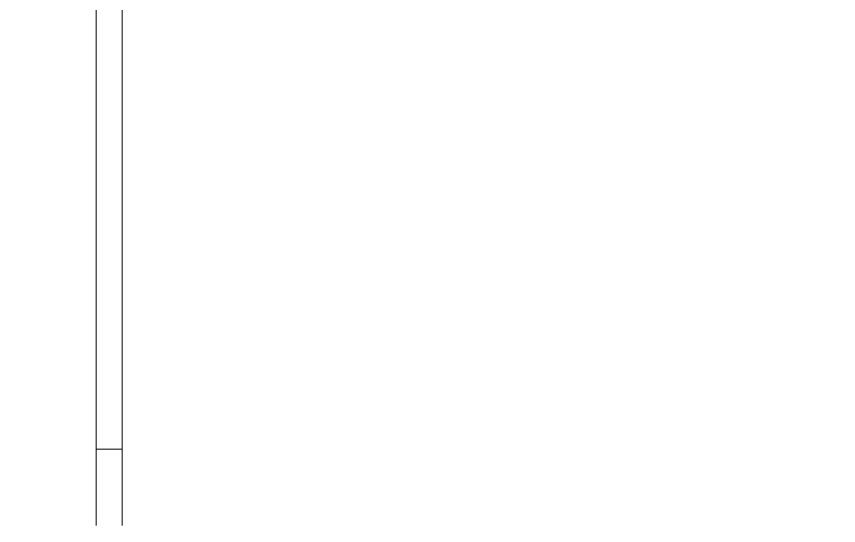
# Model space of a CAD drawing. Header units: millimetres. Extents: x -46169 to 237885, y -84465 to 18123.
# Drawn here: x 228055.1 to 228368.9, y -80913.9 to -80719.4 of the extents above; entities that cross this region are included whole.
import ezdxf

# ---------------------------------------------------------------- set-up
doc = ezdxf.new("R2010")
doc.units = ezdxf.units.MM
doc.header["$MEASUREMENT"] = 0
doc.linetypes.add('Wipeout_Contour', pattern=[1000, 0, -1000])
doc.layers.add('New_A-20-M_Floor_Slab', color=7, linetype='Continuous')
doc.layers.add('New_A-35-M_FFE_Fixed', color=7, linetype='Continuous')
doc.layers.add('New_A-35-M_FFE_Fixed_Pen_No__1', color=7, linetype='Continuous', lineweight=13)

# ---------------------------------------------------------------- blocks, each defined once
blk = doc.blocks.new('Section Elem_266_4', base_point=(208268.76, -84332.61))
at = {"color": 254, "linetype": 'Wipeout_Contour', "lineweight": 0, "ltscale": 43042086.18620662}
blk.add_wipeout([(222238.62, -80784.11), (222303.32, -80784.11), (222303.32, -80953.11), (233391.17, -80953.11), (233391.17, -80952.86), (233326.46, -80952.86), (233326.46, -80783.86), (233391.17, -80783.86), (233391.17, -80715.11), (233320.44, -80715.11), (233320.44, -80952.36), (233285.44, -80952.36), (233285.44, -80942.36), (233310.44, -80942.36), (233310.44, -80715.11), (233045.44, -80715.11), (233045.44, -80952.36), (233010.44, -80952.36), (233010.44, -80942.36), (233035.44, -80942.36), (233035.44, -80715.11), (232495.44, -80715.11), (232495.44, -80942.36), (232520.94, -80942.36), (232520.94, -80952.36), (232459.94, -80952.36), (232459.94, -80942.36), (232485.44, -80942.36), (232485.44, -80715.11), (231945.44, -80715.11), (231945.44, -80942.36), (231970.44, -80942.36), (231970.44, -80952.36), (231909.94, -80952.36), (231909.94, -80942.36), (231935.44, -80942.36), (231935.44, -80715.11), (231395.44, -80715.11), (231395.44, -80942.36), (231420.44, -80942.36), (231420.44, -80952.36), (231359.94, -80952.36), (231359.94, -80942.36), (231385.44, -80942.36), (231385.44, -80715.11), (230845.44, -80715.11), (230845.44, -80942.36), (230870.44, -80942.36), (230870.44, -80952.36), (230809.94, -80952.36), (230809.94, -80942.36), (230835.44, -80942.36), (230835.44, -80715.11), (230295.44, -80715.11), (230295.44, -80942.36), (230320.44, -80942.36), (230320.44, -80952.36), (230259.94, -80952.36), (230259.94, -80942.36), (230285.44, -80942.36), (230285.44, -80715.11), (229745.44, -80715.11), (229745.44, -80942.36), (229770.44, -80942.36), (229770.44, -80952.36), (229710.44, -80952.36), (229710.44, -80942.36), (229735.44, -80942.36), (229735.44, -80715.11), (229195.44, -80715.11), (229195.44, -80942.36), (229220.94, -80942.36), (229220.94, -80952.36), (229159.94, -80952.36), (229159.94, -80942.36), (229185.44, -80942.36), (229185.44, -80715.11), (228645.44, -80715.11), (228645.44, -80942.36), (228670.44, -80942.36), (228670.44, -80952.36), (228610.44, -80952.36), (228610.44, -80942.36), (228635.44, -80942.36), (228635.44, -80715.11), (228095.44, -80715.11), (228095.44, -80942.36), (228120.94, -80942.36), (228120.94, -80952.36), (228059.94, -80952.36), (228059.94, -80942.36), (228085.44, -80942.36), (228085.44, -80715.11), (227545.44, -80715.11), (227545.44, -80942.36), (227570.44, -80942.36), (227570.44, -80952.36), (227510.44, -80952.36), (227510.44, -80942.36), (227535.44, -80942.36), (227535.44, -80715.11), (226995.44, -80715.11), (226995.44, -80942.36), (227020.94, -80942.36), (227020.94, -80952.36), (226959.94, -80952.36), (226959.94, -80942.36), (226985.44, -80942.36), (226985.44, -80715.11), (226445.44, -80715.11), (226445.44, -80942.36), (226470.44, -80942.36), (226470.44, -80952.36), (226409.94, -80952.36), (226409.94, -80942.36), (226435.44, -80942.36), (226435.44, -80715.11), (225895.44, -80715.11), (225895.44, -80942.36), (225920.44, -80942.36), (225920.44, -80952.36), (225860.44, -80952.36), (225860.44, -80942.36), (225885.44, -80942.36), (225885.44, -80715.11), (225345.44, -80715.11), (225345.44, -80942.36), (225370.94, -80942.36), (225370.94, -80952.36), (225309.94, -80952.36), (225309.94, -80942.36), (225335.44, -80942.36), (225335.44, -80715.11), (224795.44, -80715.11), (224795.44, -80942.36), (224820.44, -80942.36), (224820.44, -80952.36), (224760.44, -80952.36), (224760.44, -80942.36), (224785.44, -80942.36), (224785.44, -80715.11), (224245.44, -80715.11), (224245.44, -80942.36), (224270.94, -80942.36), (224270.94, -80952.36), (224209.94, -80952.36), (224209.94, -80942.36), (224235.44, -80942.36), (224235.44, -80715.11), (223695.44, -80715.11), (223695.44, -80942.36), (223720.44, -80942.36), (223720.44, -80952.36), (223660.44, -80952.36), (223660.44, -80942.36), (223685.44, -80942.36), (223685.44, -80715.11), (223145.44, -80715.11), (223145.44, -80942.36), (223170.94, -80942.36), (223170.94, -80952.36), (223109.94, -80952.36), (223109.94, -80942.36), (223135.44, -80942.36), (223135.44, -80715.11), (222595.44, -80715.11), (222595.44, -80942.36), (222620.44, -80942.36), (222620.44, -80952.36), (222585.44, -80952.36), (222585.44, -80715.11), (222320.44, -80715.11), (222320.44, -80942.36), (222345.44, -80942.36), (222345.44, -80952.36), (222310.44, -80952.36), (222310.44, -80715.11), (222238.62, -80715.11)], dxfattribs=at).dxf.layer = 'New_A-20-M_Floor_Slab'
blk = doc.blocks.new('Section Elem_274_4', base_point=(208268.76, -84332.61))
at = {"color": 254, "linetype": 'Wipeout_Contour', "lineweight": 0, "ltscale": 968036.517381}
blk.add_wipeout([(228095.44, -80895.1), (228095.44, -80884.65), (228085.44, -80884.65), (228085.44, -80895.1)], dxfattribs=at).dxf.layer = 'New_A-35-M_FFE_Fixed'
at = {"color": 254, "linetype": 'Wipeout_Contour', "lineweight": 0, "ltscale": 968062.646017}
blk.add_wipeout([(228095.44, -80913.88), (228095.44, -80904.95), (228085.44, -80904.95), (228085.44, -80913.88)], dxfattribs=at).dxf.layer = 'New_A-35-M_FFE_Fixed'
blk = doc.blocks.new('Section Elem_275_4', base_point=(208268.76, -84332.61))
at = {"color": 254, "linetype": 'Wipeout_Contour', "lineweight": 0, "ltscale": 967874.197156}
blk.add_wipeout([(228085.44, -80651.97), (228085.44, -80884.65), (228095.44, -80884.65), (228095.44, -80651.97)], dxfattribs=at).dxf.layer = 'New_A-35-M_FFE_Fixed'
at = {"color": 254, "linetype": 'Wipeout_Contour', "lineweight": 0, "ltscale": 968050.086482}
blk.add_wipeout([(228095.44, -80904.95), (228095.44, -80895.1), (228085.44, -80895.1), (228085.44, -80904.95)], dxfattribs=at).dxf.layer = 'New_A-35-M_FFE_Fixed'
at = {"layer": 'New_A-35-M_FFE_Fixed_Pen_No__1', "linetype": 'Continuous'}
for p, q in [((228085.44, -80884.65), (228085.44, -80651.97)), ((228095.44, -80884.65), (228095.44, -80651.97)), ((228085.44, -80895.1), (228085.44, -80884.65)), ((228085.44, -80884.65), (228095.44, -80884.65)), ((228095.44, -80895.1), (228095.44, -80884.65)), ((228085.44, -80904.95), (228085.44, -80895.1)), ((228095.44, -80904.95), (228095.44, -80895.1)), ((228085.44, -80913.88), (228085.44, -80904.95)), ((228095.44, -80913.88), (228095.44, -80904.95))]:
    blk.add_line(p, q, dxfattribs=at)

msp = doc.modelspace()

# ---------------------------------------------------------------- block references
at = {"layer": 'New_A-20-M_Floor_Slab'}
msp.add_blockref('Section Elem_266_4', (208268.76, -84332.61), dxfattribs=at)

# ---------------------------------------------------------------- next in the draw order: block references
at = {"layer": 'New_A-35-M_FFE_Fixed'}
msp.add_blockref('Section Elem_274_4', (208268.76, -84332.61), dxfattribs=at)

# ---------------------------------------------------------------- next in the draw order: block references
msp.add_blockref('Section Elem_275_4', (208268.76, -84332.61), dxfattribs=at)

doc.saveas('drawing.dxf')
